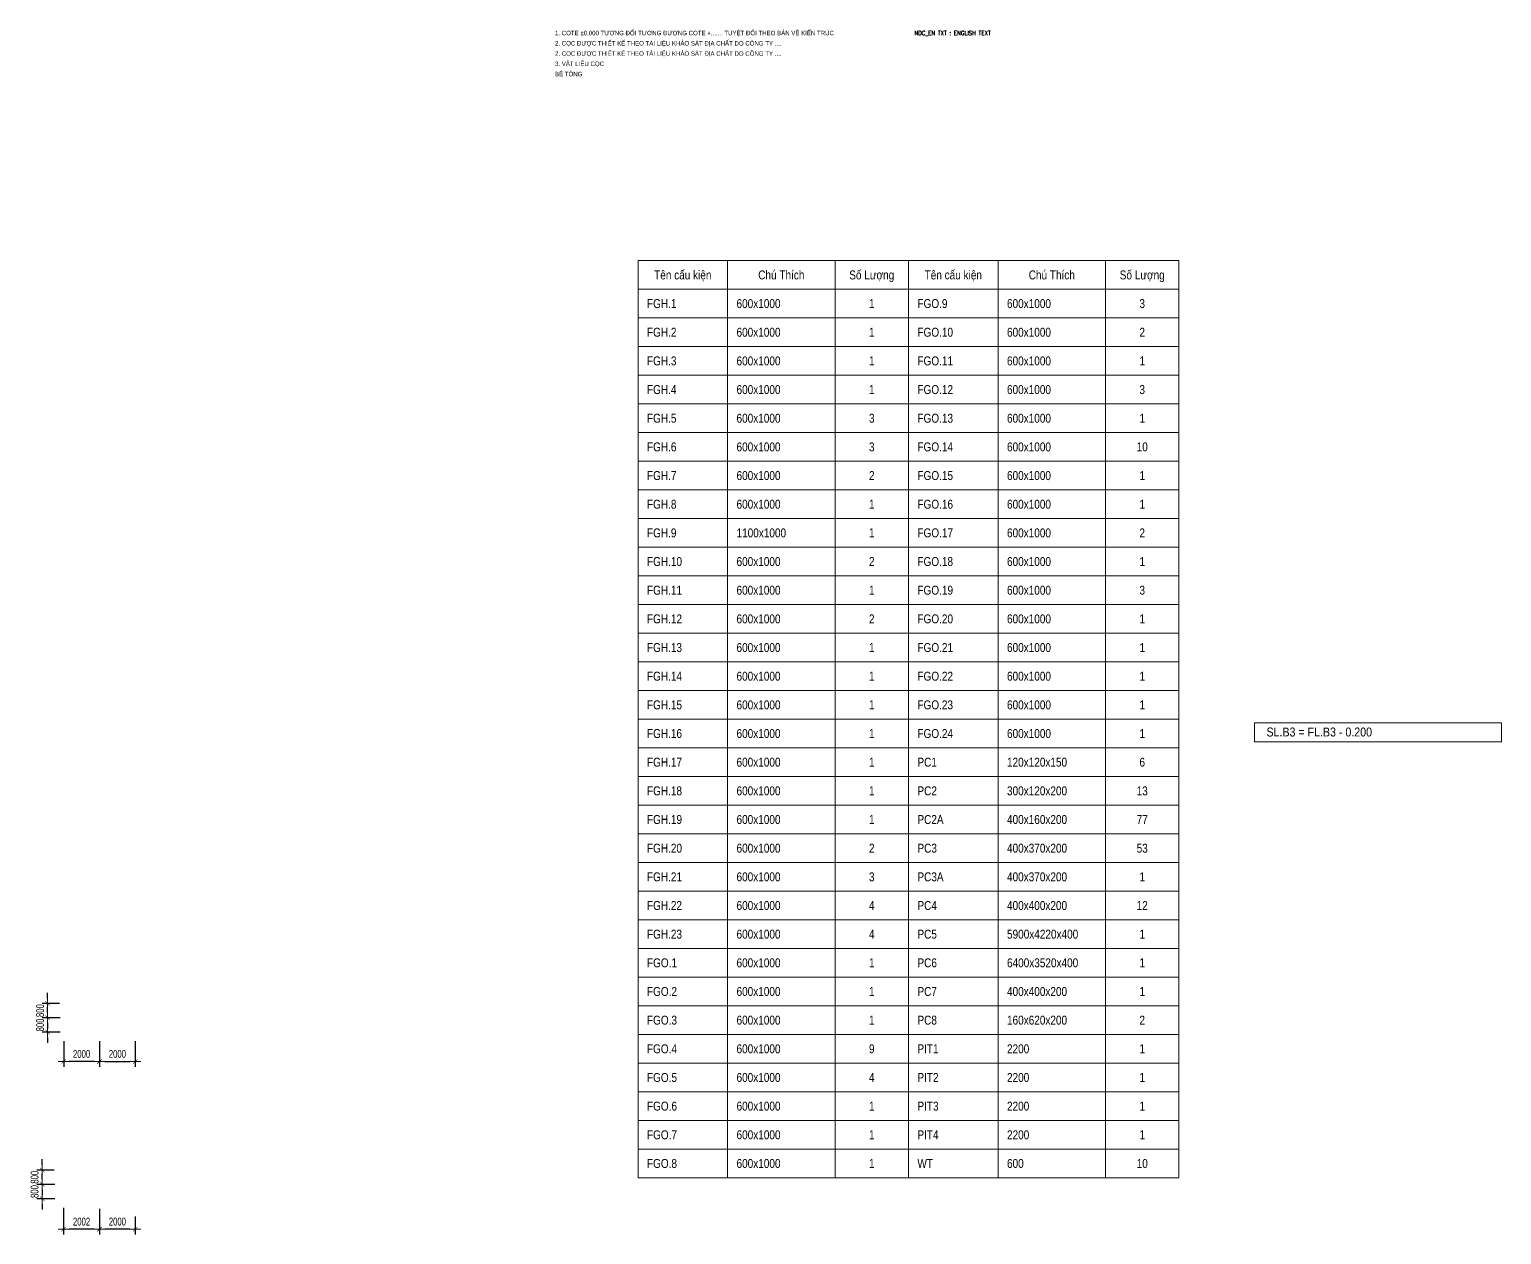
# Model space of a CAD drawing. Header units: millimetres. Extents: x -259680 to 389590, y -106473 to 139263.
# Drawn here: x 203889 to 286077, y 43900 to 111172 of the extents above; entities that cross this region are included whole.
import ezdxf
from ezdxf.enums import TextEntityAlignment as Align

# ---------------------------------------------------------------- set-up
doc = ezdxf.new("R2010")
doc.units = ezdxf.units.MM
doc.layers.get('Defpoints').update_dxf_attribs({"color": 151, "lineweight": 9})
for name, color, linetype, lineweight in [('NDC_FRAME', 7, 'Continuous', 20), ('NDC_S_DIM', 1, 'Continuous', 15), ('NDC_S_VN TEXT', 7, 'Continuous', 20)]:
    doc.layers.add(name, color=color, linetype=linetype, lineweight=lineweight)
doc.styles.add('NDC_ARIAL', font='arial.ttf', dxfattribs={"width": 0.85})
doc.styles.add('NDC_DIM', font='', dxfattribs={"width": 0.75})
doc.styles.add('NDC_EN TXT', font='romans.shx', dxfattribs={"width": 0.8})
doc.styles.get('NDC_DIM').set_extended_font_data('Dotum')
doc.dimstyles.new('NDC_dim_200', dxfattribs={"dimscale": 200, "dimtxt": 2.2, "dimasz": 1.5, "dimexe": 1.5, "dimexo": 2.5, "dimgap": 1, "dimtad": 1, "dimdec": 0, "dimzin": 0, "dimdsep": 46, "dimtxsty": 'NDC_DIM', "dimblk": 'DIMMARK', "dimcen": 0.09, "dimdle": 1.2, "dimclrd": 1, "dimclre": 1, "dimclrt": 3, "dimadec": 0, "dimazin": 0, "dimtfac": 1, "dimtdec": 0, "dimtix": 1, "dimtofl": 0, "dimtmove": 0, "dimatfit": 3, "dimfxl": 6, "dimfxlon": 1, "dimtolj": 1, "dimtzin": 0, "dimarcsym": 0})

# ---------------------------------------------------------------- blocks, each defined once
blk = doc.blocks.new('DIMMARK')
at = {"layer": 'NDC_S_DIM', "color": 1}
blk.add_line((-1.5, 0), (1, 0), dxfattribs=at)
at = {"layer": 'NDC_S_DIM', "color": 2, "const_width": 0.1}
blk.add_lwpolyline([(-0.42, -0.42), (0.42, 0.42)], dxfattribs=at)
blk = doc.blocks.new('*D634')
at = {"layer": 'Defpoints', "color": 0, "ltscale": 100, "transparency": 16777216}
for p in [(207800, 45838), (209800, 45400), (207800, 44200)]:
    blk.add_point(p, dxfattribs=at)
at = {"layer": 'NDC_S_DIM', "color": 1, "lineweight": -2, "ltscale": 100, "transparency": 16777216}
for p, q in [((207800, 45338), (207800, 43900)), ((209800, 44900), (209800, 43900)), ((209500, 44200), (208100, 44200))]:
    blk.add_line(p, q, dxfattribs=at)
at = {"layer": 'NDC_S_DIM', "color": 1, "lineweight": -2, "ltscale": 100, "transparency": 16777216, "xscale": 300, "yscale": 300, "zscale": 300, "rotation": 180}
blk.add_blockref('DIMMARK', (207800, 44200), dxfattribs=at)
at = {"layer": 'NDC_S_DIM', "color": 1, "lineweight": -2, "ltscale": 100, "transparency": 16777216, "xscale": 300, "yscale": 300, "zscale": 300}
blk.add_blockref('DIMMARK', (209800, 44200), dxfattribs=at)
at = {"layer": 'NDC_S_DIM', "color": 3, "ltscale": 100, "transparency": 16777216, "insert": (208800, 44620), "char_height": 440, "attachment_point": 5, "style": 'NDC_DIM'}
blk.add_mtext('\\A1;2000', dxfattribs=at)
blk = doc.blocks.new('*D635')
at = {"layer": 'Defpoints', "color": 0, "ltscale": 100, "transparency": 16777216}
for p in [(205798, 46700), (204598, 45900), (205798, 45900)]:
    blk.add_point(p, dxfattribs=at)
at = {"layer": 'NDC_S_DIM', "color": 1, "lineweight": -2, "ltscale": 100, "transparency": 16777216}
for p, q in [((204598, 47000), (204598, 47300)), ((205298, 46700), (204298, 46700)), ((205298, 45900), (204298, 45900)), ((204598, 45600), (204598, 45300))]:
    blk.add_line(p, q, dxfattribs=at)
at = {"layer": 'NDC_S_DIM', "color": 1, "lineweight": -2, "ltscale": 100, "transparency": 16777216, "xscale": 300, "yscale": 300, "zscale": 300}
for p, rotation in [((204598, 46700), 270), ((204598, 45900), 90)]:
    blk.add_blockref('DIMMARK', p, dxfattribs=dict(at, rotation=rotation))
at = {"layer": 'NDC_S_DIM', "color": 3, "ltscale": 100, "transparency": 16777216, "insert": (204178, 46300), "char_height": 440, "attachment_point": 5, "rotation": 90, "style": 'NDC_DIM'}
blk.add_mtext('\\A1;800', dxfattribs=at)
blk = doc.blocks.new('*D636')
at = {"layer": 'Defpoints', "color": 0, "ltscale": 100, "transparency": 16777216}
for p in [(204598, 47500), (205770, 47500), (205798, 46700)]:
    blk.add_point(p, dxfattribs=at)
at = {"layer": 'NDC_S_DIM', "color": 1, "lineweight": -2, "ltscale": 100, "transparency": 16777216}
for p, q in [((204598, 47800), (204598, 48100)), ((205270, 47500), (204298, 47500)), ((205298, 46700), (204298, 46700)), ((204598, 46400), (204598, 46100))]:
    blk.add_line(p, q, dxfattribs=at)
at = {"layer": 'NDC_S_DIM', "color": 1, "lineweight": -2, "ltscale": 100, "transparency": 16777216, "xscale": 300, "yscale": 300, "zscale": 300}
for p, rotation in [((204598, 47500), 270), ((204598, 46700), 90)]:
    blk.add_blockref('DIMMARK', p, dxfattribs=dict(at, rotation=rotation))
at = {"layer": 'NDC_S_DIM', "color": 3, "ltscale": 100, "transparency": 16777216, "insert": (204178, 47100), "char_height": 440, "attachment_point": 5, "rotation": 90, "style": 'NDC_DIM'}
blk.add_mtext('\\A1;800', dxfattribs=at)
blk = doc.blocks.new('*D459')
at = {"layer": 'Defpoints', "color": 0, "ltscale": 100, "transparency": 16777216}
for p in [(207800, 55200), (209800, 55200), (209800, 53562)]:
    blk.add_point(p, dxfattribs=at)
at = {"layer": 'NDC_S_DIM', "color": 1, "lineweight": -2, "ltscale": 100, "transparency": 16777216}
for p, q in [((207800, 54700), (207800, 53262)), ((209800, 54700), (209800, 53262)), ((208100, 53562), (209500, 53562))]:
    blk.add_line(p, q, dxfattribs=at)
at = {"layer": 'NDC_S_DIM', "color": 1, "lineweight": -2, "ltscale": 100, "transparency": 16777216, "xscale": 300, "yscale": 300, "zscale": 300, "rotation": 180}
blk.add_blockref('DIMMARK', (207800, 53562), dxfattribs=at)
at = {"layer": 'NDC_S_DIM', "color": 1, "lineweight": -2, "ltscale": 100, "transparency": 16777216, "xscale": 300, "yscale": 300, "zscale": 300}
blk.add_blockref('DIMMARK', (209800, 53562), dxfattribs=at)
at = {"layer": 'NDC_S_DIM', "color": 3, "ltscale": 100, "transparency": 16777216, "insert": (208800, 53982), "char_height": 440, "attachment_point": 5, "style": 'NDC_DIM'}
blk.add_mtext('\\A1;2000', dxfattribs=at)
blk = doc.blocks.new('*D460')
at = {"layer": 'Defpoints', "color": 0, "ltscale": 100, "transparency": 16777216}
for p in [(205800, 55200), (207800, 55200), (205800, 53562)]:
    blk.add_point(p, dxfattribs=at)
at = {"layer": 'NDC_S_DIM', "color": 1, "lineweight": -2, "ltscale": 100, "transparency": 16777216}
for p, q in [((205800, 54700), (205800, 53262)), ((207800, 54700), (207800, 53262)), ((207500, 53562), (206100, 53562))]:
    blk.add_line(p, q, dxfattribs=at)
at = {"layer": 'NDC_S_DIM', "color": 1, "lineweight": -2, "ltscale": 100, "transparency": 16777216, "xscale": 300, "yscale": 300, "zscale": 300, "rotation": 180}
blk.add_blockref('DIMMARK', (205800, 53562), dxfattribs=at)
at = {"layer": 'NDC_S_DIM', "color": 1, "lineweight": -2, "ltscale": 100, "transparency": 16777216, "xscale": 300, "yscale": 300, "zscale": 300}
blk.add_blockref('DIMMARK', (207800, 53562), dxfattribs=at)
at = {"layer": 'NDC_S_DIM', "color": 3, "ltscale": 100, "transparency": 16777216, "insert": (206800, 53982), "char_height": 440, "attachment_point": 5, "style": 'NDC_DIM'}
blk.add_mtext('\\A1;2000', dxfattribs=at)
blk = doc.blocks.new('*D461')
at = {"layer": 'Defpoints', "color": 0, "ltscale": 100, "transparency": 16777216}
for p in [(206102, 56000), (204902, 55200), (206102, 55200)]:
    blk.add_point(p, dxfattribs=at)
at = {"layer": 'NDC_S_DIM', "color": 1, "lineweight": -2, "ltscale": 100, "transparency": 16777216}
for p, q in [((205602, 56000), (204602, 56000)), ((204902, 56300), (204902, 56600)), ((205602, 55200), (204602, 55200)), ((204902, 54900), (204902, 54600))]:
    blk.add_line(p, q, dxfattribs=at)
at = {"layer": 'NDC_S_DIM', "color": 1, "lineweight": -2, "ltscale": 100, "transparency": 16777216, "xscale": 300, "yscale": 300, "zscale": 300}
for p, rotation in [((204902, 56000), 270), ((204902, 55200), 90)]:
    blk.add_blockref('DIMMARK', p, dxfattribs=dict(at, rotation=rotation))
at = {"layer": 'NDC_S_DIM', "color": 3, "ltscale": 100, "transparency": 16777216, "insert": (204481, 55600), "char_height": 440, "attachment_point": 5, "rotation": 90, "style": 'NDC_DIM'}
blk.add_mtext('\\A1;800', dxfattribs=at)
blk = doc.blocks.new('*D462')
at = {"layer": 'Defpoints', "color": 0, "ltscale": 100, "transparency": 16777216}
for p in [(204902, 56800), (206073, 56800), (206102, 56000)]:
    blk.add_point(p, dxfattribs=at)
at = {"layer": 'NDC_S_DIM', "color": 1, "lineweight": -2, "ltscale": 100, "transparency": 16777216}
for p, q in [((205573, 56800), (204602, 56800)), ((204902, 57100), (204902, 57400)), ((205602, 56000), (204602, 56000)), ((204902, 55700), (204902, 55400))]:
    blk.add_line(p, q, dxfattribs=at)
at = {"layer": 'NDC_S_DIM', "color": 1, "lineweight": -2, "ltscale": 100, "transparency": 16777216, "xscale": 300, "yscale": 300, "zscale": 300}
for p, rotation in [((204902, 56800), 270), ((204902, 56000), 90)]:
    blk.add_blockref('DIMMARK', p, dxfattribs=dict(at, rotation=rotation))
at = {"layer": 'NDC_S_DIM', "color": 3, "ltscale": 100, "transparency": 16777216, "insert": (204481, 56400), "char_height": 440, "attachment_point": 5, "rotation": 90, "style": 'NDC_DIM'}
blk.add_mtext('\\A1;800', dxfattribs=at)
blk = doc.blocks.new('*D393')
at = {"layer": 'Defpoints', "color": 0, "ltscale": 100, "transparency": 16777216}
for p in [(205798, 45900), (207800, 45400), (205798, 44200)]:
    blk.add_point(p, dxfattribs=at)
at = {"layer": 'NDC_S_DIM', "color": 1, "lineweight": -2, "ltscale": 100, "transparency": 16777216}
for p, q in [((205798, 45400), (205798, 43900)), ((207800, 44900), (207800, 43900)), ((207500, 44200), (206098, 44200))]:
    blk.add_line(p, q, dxfattribs=at)
at = {"layer": 'NDC_S_DIM', "color": 1, "lineweight": -2, "ltscale": 100, "transparency": 16777216, "xscale": 300, "yscale": 300, "zscale": 300, "rotation": 180}
blk.add_blockref('DIMMARK', (205798, 44200), dxfattribs=at)
at = {"layer": 'NDC_S_DIM', "color": 1, "lineweight": -2, "ltscale": 100, "transparency": 16777216, "xscale": 300, "yscale": 300, "zscale": 300}
blk.add_blockref('DIMMARK', (207800, 44200), dxfattribs=at)
at = {"layer": 'NDC_S_DIM', "color": 3, "ltscale": 100, "transparency": 16777216, "insert": (206799, 44620), "char_height": 440, "attachment_point": 5, "style": 'NDC_DIM'}
blk.add_mtext('\\A1;2002', dxfattribs=at)

msp = doc.modelspace()

# ---------------------------------------------------------------- linework, layer by layer
at = {"layer": 'Defpoints', "ltscale": 100}
msp.add_lwpolyline([(272277.1, 72464), (286077.1, 72464), (286077.1, 71404), (272277.1, 71404)], close=True, dxfattribs=at)
at = {"layer": 'NDC_FRAME'}
for p, q in [((237866.1, 98268.7), (237866.1, 47068.7)), ((237866.1, 98268.7), (252966.1, 98268.7)), ((242866.1, 98268.7), (242866.1, 47068.7)), ((248866.1, 98268.7), (248866.1, 47068.7)), ((252966.1, 98268.7), (252966.1, 47068.7)), ((252966.1, 98268.7), (252966.1, 47068.7)), ((252966.1, 98268.7), (268066.1, 98268.7)), ((257966.1, 98268.7), (257966.1, 47068.7)), ((263966.1, 98268.7), (263966.1, 47068.7)), ((268066.1, 98268.7), (268066.1, 47068.7)), ((237866.1, 96668.7), (252966.1, 96668.7)), ((252966.1, 96668.7), (268066.1, 96668.7)), ((237866.1, 95068.7), (252966.1, 95068.7)), ((252966.1, 95068.7), (268066.1, 95068.7)), ((237866.1, 93468.7), (252966.1, 93468.7)), ((252966.1, 93468.7), (268066.1, 93468.7)), ((237866.1, 91868.7), (252966.1, 91868.7)), ((252966.1, 91868.7), (268066.1, 91868.7)), ((237866.1, 90268.7), (252966.1, 90268.7)), ((252966.1, 90268.7), (268066.1, 90268.7)), ((237866.1, 88668.7), (252966.1, 88668.7)), ((252966.1, 88668.7), (268066.1, 88668.7)), ((237866.1, 87068.7), (252966.1, 87068.7)), ((252966.1, 87068.7), (268066.1, 87068.7)), ((237866.1, 85468.7), (252966.1, 85468.7)), ((252966.1, 85468.7), (268066.1, 85468.7)), ((237866.1, 83868.7), (252966.1, 83868.7)), ((252966.1, 83868.7), (268066.1, 83868.7)), ((237866.1, 82268.7), (252966.1, 82268.7)), ((252966.1, 82268.7), (268066.1, 82268.7)), ((237866.1, 80668.7), (252966.1, 80668.7)), ((252966.1, 80668.7), (268066.1, 80668.7)), ((237866.1, 79068.7), (252966.1, 79068.7)), ((252966.1, 79068.7), (268066.1, 79068.7)), ((237866.1, 77468.7), (252966.1, 77468.7)), ((252966.1, 77468.7), (268066.1, 77468.7)), ((237866.1, 75868.7), (252966.1, 75868.7)), ((252966.1, 75868.7), (268066.1, 75868.7)), ((237866.1, 74268.7), (252966.1, 74268.7)), ((252966.1, 74268.7), (268066.1, 74268.7)), ((237866.1, 72668.7), (252966.1, 72668.7)), ((252966.1, 72668.7), (268066.1, 72668.7)), ((237866.1, 71068.7), (252966.1, 71068.7)), ((252966.1, 71068.7), (268066.1, 71068.7)), ((237866.1, 69468.7), (252966.1, 69468.7)), ((252966.1, 69468.7), (268066.1, 69468.7)), ((237866.1, 67868.7), (252966.1, 67868.7)), ((252966.1, 67868.7), (268066.1, 67868.7)), ((237866.1, 66268.7), (252966.1, 66268.7)), ((252966.1, 66268.7), (268066.1, 66268.7)), ((237866.1, 64668.7), (252966.1, 64668.7)), ((252966.1, 64668.7), (268066.1, 64668.7)), ((237866.1, 63068.7), (252966.1, 63068.7)), ((252966.1, 63068.7), (268066.1, 63068.7)), ((237866.1, 61468.7), (252966.1, 61468.7)), ((252966.1, 61468.7), (268066.1, 61468.7)), ((237866.1, 59868.7), (252966.1, 59868.7)), ((252966.1, 59868.7), (268066.1, 59868.7)), ((237866.1, 58268.7), (252966.1, 58268.7)), ((252966.1, 58268.7), (268066.1, 58268.7)), ((237866.1, 56668.7), (252966.1, 56668.7)), ((252966.1, 56668.7), (268066.1, 56668.7)), ((237866.1, 55068.7), (252966.1, 55068.7)), ((252966.1, 55068.7), (268066.1, 55068.7)), ((237866.1, 53468.7), (252966.1, 53468.7)), ((252966.1, 53468.7), (268066.1, 53468.7)), ((237866.1, 51868.7), (252966.1, 51868.7)), ((252966.1, 51868.7), (268066.1, 51868.7)), ((237866.1, 50268.7), (252966.1, 50268.7)), ((252966.1, 50268.7), (268066.1, 50268.7)), ((237866.1, 48668.7), (252966.1, 48668.7)), ((252966.1, 48668.7), (268066.1, 48668.7)), ((237866.1, 47068.7), (252966.1, 47068.7)), ((252966.1, 47068.7), (268066.1, 47068.7))]:
    msp.add_line(p, q, dxfattribs=at)

# ---------------------------------------------------------------- texts
at = {"layer": 'NDC_S_VN TEXT'}
for s, height, style, width, p in [('1. COTE %%P0.000 TƯƠNG ĐỐI TƯƠNG ĐƯƠNG COTE +....... TUYỆT ĐỐI THEO BẢN VẼ KIẾN TRÚC', 250, 'NDC_ARIAL', 0.85, (233231.8, 110971.4)), ('NDC_EN TXT : ENGLISH TEXT', 250, 'NDC_EN TXT', 0.8, (253300.3, 110971.4)), ('2. CỌC ĐƯỢC THIẾT KẾ THEO TÀI LIỆU KHẢO SÁT ĐỊA CHẤT DO CÔNG TY ....', 250, 'NDC_ARIAL', 0.85, (233231.8, 110398.9)), ('3. VẬT LIỆU CỌC', 250, 'NDC_ARIAL', 0.85, (233231.8, 109253.9)), ('2. CỌC ĐƯỢC THIẾT KẾ THEO TÀI LIỆU KHẢO SÁT ĐỊA CHẤT DO CÔNG TY ....', 250, 'NDC_ARIAL', 0.85, (233231.8, 109826.4)), ('BÊ TÔNG', 250, 'NDC_ARIAL', 0.85, (233231.8, 108681.4)), ('FGH.1', 500, 'NDC_ARIAL', 0.8, (238366.1, 95868.7)), ('600x1000', 500, 'NDC_ARIAL', 0.8, (243366.1, 95868.7)), ('FGO.9', 500, 'NDC_ARIAL', 0.8, (253466.1, 95868.7)), ('600x1000', 500, 'NDC_ARIAL', 0.8, (258466.1, 95868.7)), ('FGH.2', 500, 'NDC_ARIAL', 0.8, (238366.1, 94268.7)), ('600x1000', 500, 'NDC_ARIAL', 0.8, (243366.1, 94268.7)), ('FGO.10', 500, 'NDC_ARIAL', 0.8, (253466.1, 94268.7)), ('600x1000', 500, 'NDC_ARIAL', 0.8, (258466.1, 94268.7)), ('FGH.3', 500, 'NDC_ARIAL', 0.8, (238366.1, 92668.7)), ('600x1000', 500, 'NDC_ARIAL', 0.8, (243366.1, 92668.7)), ('FGO.11', 500, 'NDC_ARIAL', 0.8, (253466.1, 92668.7)), ('600x1000', 500, 'NDC_ARIAL', 0.8, (258466.1, 92668.7)), ('FGH.4', 500, 'NDC_ARIAL', 0.8, (238366.1, 91068.7)), ('600x1000', 500, 'NDC_ARIAL', 0.8, (243366.1, 91068.7)), ('FGO.12', 500, 'NDC_ARIAL', 0.8, (253466.1, 91068.7)), ('600x1000', 500, 'NDC_ARIAL', 0.8, (258466.1, 91068.7)), ('FGH.5', 500, 'NDC_ARIAL', 0.8, (238366.1, 89468.7)), ('600x1000', 500, 'NDC_ARIAL', 0.8, (243366.1, 89468.7)), ('FGO.13', 500, 'NDC_ARIAL', 0.8, (253466.1, 89468.7)), ('600x1000', 500, 'NDC_ARIAL', 0.8, (258466.1, 89468.7)), ('FGH.6', 500, 'NDC_ARIAL', 0.8, (238366.1, 87868.7)), ('600x1000', 500, 'NDC_ARIAL', 0.8, (243366.1, 87868.7)), ('FGO.14', 500, 'NDC_ARIAL', 0.8, (253466.1, 87868.7)), ('600x1000', 500, 'NDC_ARIAL', 0.8, (258466.1, 87868.7)), ('FGH.7', 500, 'NDC_ARIAL', 0.8, (238366.1, 86268.7)), ('600x1000', 500, 'NDC_ARIAL', 0.8, (243366.1, 86268.7)), ('FGO.15', 500, 'NDC_ARIAL', 0.8, (253466.1, 86268.7)), ('600x1000', 500, 'NDC_ARIAL', 0.8, (258466.1, 86268.7)), ('FGH.8', 500, 'NDC_ARIAL', 0.8, (238366.1, 84668.7)), ('600x1000', 500, 'NDC_ARIAL', 0.8, (243366.1, 84668.7)), ('FGO.16', 500, 'NDC_ARIAL', 0.8, (253466.1, 84668.7)), ('600x1000', 500, 'NDC_ARIAL', 0.8, (258466.1, 84668.7)), ('FGH.9', 500, 'NDC_ARIAL', 0.8, (238366.1, 83068.7)), ('1100x1000', 500, 'NDC_ARIAL', 0.8, (243366.1, 83068.7)), ('FGO.17', 500, 'NDC_ARIAL', 0.8, (253466.1, 83068.7)), ('600x1000', 500, 'NDC_ARIAL', 0.8, (258466.1, 83068.7)), ('FGH.10', 500, 'NDC_ARIAL', 0.8, (238366.1, 81468.7)), ('600x1000', 500, 'NDC_ARIAL', 0.8, (243366.1, 81468.7)), ('FGO.18', 500, 'NDC_ARIAL', 0.8, (253466.1, 81468.7)), ('600x1000', 500, 'NDC_ARIAL', 0.8, (258466.1, 81468.7)), ('FGH.11', 500, 'NDC_ARIAL', 0.8, (238366.1, 79868.7)), ('600x1000', 500, 'NDC_ARIAL', 0.8, (243366.1, 79868.7)), ('FGO.19', 500, 'NDC_ARIAL', 0.8, (253466.1, 79868.7)), ('600x1000', 500, 'NDC_ARIAL', 0.8, (258466.1, 79868.7)), ('FGH.12', 500, 'NDC_ARIAL', 0.8, (238366.1, 78268.7)), ('600x1000', 500, 'NDC_ARIAL', 0.8, (243366.1, 78268.7)), ('FGO.20', 500, 'NDC_ARIAL', 0.8, (253466.1, 78268.7)), ('600x1000', 500, 'NDC_ARIAL', 0.8, (258466.1, 78268.7)), ('FGH.13', 500, 'NDC_ARIAL', 0.8, (238366.1, 76668.7)), ('600x1000', 500, 'NDC_ARIAL', 0.8, (243366.1, 76668.7)), ('FGO.21', 500, 'NDC_ARIAL', 0.8, (253466.1, 76668.7)), ('600x1000', 500, 'NDC_ARIAL', 0.8, (258466.1, 76668.7)), ('FGH.14', 500, 'NDC_ARIAL', 0.8, (238366.1, 75068.7)), ('600x1000', 500, 'NDC_ARIAL', 0.8, (243366.1, 75068.7)), ('FGO.22', 500, 'NDC_ARIAL', 0.8, (253466.1, 75068.7)), ('600x1000', 500, 'NDC_ARIAL', 0.8, (258466.1, 75068.7)), ('FGH.15', 500, 'NDC_ARIAL', 0.8, (238366.1, 73468.7)), ('600x1000', 500, 'NDC_ARIAL', 0.8, (243366.1, 73468.7)), ('FGO.23', 500, 'NDC_ARIAL', 0.8, (253466.1, 73468.7)), ('600x1000', 500, 'NDC_ARIAL', 0.8, (258466.1, 73468.7)), ('FGH.16', 500, 'NDC_ARIAL', 0.8, (238366.1, 71868.7)), ('600x1000', 500, 'NDC_ARIAL', 0.8, (243366.1, 71868.7)), ('FGO.24', 500, 'NDC_ARIAL', 0.8, (253466.1, 71868.7)), ('600x1000', 500, 'NDC_ARIAL', 0.8, (258466.1, 71868.7)), ('SL.B3 = FL.B3 - 0.200', 500, 'NDC_ARIAL', 0.85, (272954.6, 71953.2)), ('FGH.17', 500, 'NDC_ARIAL', 0.8, (238366.1, 70268.7)), ('600x1000', 500, 'NDC_ARIAL', 0.8, (243366.1, 70268.7)), ('PC1', 500, 'NDC_ARIAL', 0.8, (253466.1, 70268.7)), ('120x120x150', 500, 'NDC_ARIAL', 0.8, (258466.1, 70268.7)), ('FGH.18', 500, 'NDC_ARIAL', 0.8, (238366.1, 68668.7)), ('600x1000', 500, 'NDC_ARIAL', 0.8, (243366.1, 68668.7)), ('PC2', 500, 'NDC_ARIAL', 0.8, (253466.1, 68668.7)), ('300x120x200', 500, 'NDC_ARIAL', 0.8, (258466.1, 68668.7)), ('FGH.19', 500, 'NDC_ARIAL', 0.8, (238366.1, 67068.7)), ('600x1000', 500, 'NDC_ARIAL', 0.8, (243366.1, 67068.7)), ('PC2A', 500, 'NDC_ARIAL', 0.8, (253466.1, 67068.7)), ('400x160x200', 500, 'NDC_ARIAL', 0.8, (258466.1, 67068.7)), ('FGH.20', 500, 'NDC_ARIAL', 0.8, (238366.1, 65468.7)), ('600x1000', 500, 'NDC_ARIAL', 0.8, (243366.1, 65468.7)), ('PC3', 500, 'NDC_ARIAL', 0.8, (253466.1, 65468.7)), ('400x370x200', 500, 'NDC_ARIAL', 0.8, (258466.1, 65468.7)), ('FGH.21', 500, 'NDC_ARIAL', 0.8, (238366.1, 63868.7)), ('600x1000', 500, 'NDC_ARIAL', 0.8, (243366.1, 63868.7)), ('PC3A', 500, 'NDC_ARIAL', 0.8, (253466.1, 63868.7)), ('400x370x200', 500, 'NDC_ARIAL', 0.8, (258466.1, 63868.7)), ('FGH.22', 500, 'NDC_ARIAL', 0.8, (238366.1, 62268.7)), ('600x1000', 500, 'NDC_ARIAL', 0.8, (243366.1, 62268.7)), ('PC4', 500, 'NDC_ARIAL', 0.8, (253466.1, 62268.7)), ('400x400x200', 500, 'NDC_ARIAL', 0.8, (258466.1, 62268.7)), ('FGH.23', 500, 'NDC_ARIAL', 0.8, (238366.1, 60668.7)), ('600x1000', 500, 'NDC_ARIAL', 0.8, (243366.1, 60668.7)), ('PC5', 500, 'NDC_ARIAL', 0.8, (253466.1, 60668.7)), ('5900x4220x400', 500, 'NDC_ARIAL', 0.8, (258466.1, 60668.7)), ('FGO.1', 500, 'NDC_ARIAL', 0.8, (238366.1, 59068.7)), ('600x1000', 500, 'NDC_ARIAL', 0.8, (243366.1, 59068.7)), ('PC6', 500, 'NDC_ARIAL', 0.8, (253466.1, 59068.7)), ('6400x3520x400', 500, 'NDC_ARIAL', 0.8, (258466.1, 59068.7)), ('FGO.2', 500, 'NDC_ARIAL', 0.8, (238366.1, 57468.7)), ('600x1000', 500, 'NDC_ARIAL', 0.8, (243366.1, 57468.7)), ('PC7', 500, 'NDC_ARIAL', 0.8, (253466.1, 57468.7)), ('400x400x200', 500, 'NDC_ARIAL', 0.8, (258466.1, 57468.7)), ('FGO.3', 500, 'NDC_ARIAL', 0.8, (238366.1, 55868.7)), ('600x1000', 500, 'NDC_ARIAL', 0.8, (243366.1, 55868.7)), ('PC8', 500, 'NDC_ARIAL', 0.8, (253466.1, 55868.7)), ('160x620x200', 500, 'NDC_ARIAL', 0.8, (258466.1, 55868.7)), ('FGO.4', 500, 'NDC_ARIAL', 0.8, (238366.1, 54268.7)), ('600x1000', 500, 'NDC_ARIAL', 0.8, (243366.1, 54268.7)), ('PIT1', 500, 'NDC_ARIAL', 0.8, (253466.1, 54268.7)), ('2200', 500, 'NDC_ARIAL', 0.8, (258466.1, 54268.7)), ('FGO.5', 500, 'NDC_ARIAL', 0.8, (238366.1, 52668.7)), ('600x1000', 500, 'NDC_ARIAL', 0.8, (243366.1, 52668.7)), ('PIT2', 500, 'NDC_ARIAL', 0.8, (253466.1, 52668.7)), ('2200', 500, 'NDC_ARIAL', 0.8, (258466.1, 52668.7)), ('FGO.6', 500, 'NDC_ARIAL', 0.8, (238366.1, 51068.7)), ('600x1000', 500, 'NDC_ARIAL', 0.8, (243366.1, 51068.7)), ('PIT3', 500, 'NDC_ARIAL', 0.8, (253466.1, 51068.7)), ('2200', 500, 'NDC_ARIAL', 0.8, (258466.1, 51068.7)), ('FGO.7', 500, 'NDC_ARIAL', 0.8, (238366.1, 49468.7)), ('600x1000', 500, 'NDC_ARIAL', 0.8, (243366.1, 49468.7)), ('PIT4', 500, 'NDC_ARIAL', 0.8, (253466.1, 49468.7)), ('2200', 500, 'NDC_ARIAL', 0.8, (258466.1, 49468.7)), ('FGO.8', 500, 'NDC_ARIAL', 0.8, (238366.1, 47868.7)), ('600x1000', 500, 'NDC_ARIAL', 0.8, (243366.1, 47868.7)), ('WT', 500, 'NDC_ARIAL', 0.8, (253466.1, 47868.7)), ('600', 500, 'NDC_ARIAL', 0.8, (258466.1, 47868.7))]:
    msp.add_text(s, height=height, dxfattribs=dict(at, style=style, width=width)).set_placement(p, align=Align.MIDDLE_LEFT)
at = {"layer": 'NDC_S_VN TEXT', "style": 'NDC_ARIAL', "width": 0.8}
for s, p in [('Tên cấu kiện', (240366.1, 97468.7)), ('Chú Thích', (245866.1, 97468.7)), ('Số Lượng', (250916.1, 97468.7)), ('Tên cấu kiện', (255466.1, 97468.7)), ('Chú Thích', (260966.1, 97468.7)), ('Số Lượng', (266016.1, 97468.7)), ('1', (250916.1, 95868.7)), ('3', (266016.1, 95868.7)), ('1', (250916.1, 94268.7)), ('2', (266016.1, 94268.7)), ('1', (250916.1, 92668.7)), ('1', (266016.1, 92668.7)), ('1', (250916.1, 91068.7)), ('3', (266016.1, 91068.7)), ('3', (250916.1, 89468.7)), ('1', (266016.1, 89468.7)), ('3', (250916.1, 87868.7)), ('10', (266016.1, 87868.7)), ('2', (250916.1, 86268.7)), ('1', (266016.1, 86268.7)), ('1', (250916.1, 84668.7)), ('1', (266016.1, 84668.7)), ('1', (250916.1, 83068.7)), ('2', (266016.1, 83068.7)), ('2', (250916.1, 81468.7)), ('1', (266016.1, 81468.7)), ('1', (250916.1, 79868.7)), ('3', (266016.1, 79868.7)), ('2', (250916.1, 78268.7)), ('1', (266016.1, 78268.7)), ('1', (250916.1, 76668.7)), ('1', (266016.1, 76668.7)), ('1', (250916.1, 75068.7)), ('1', (266016.1, 75068.7)), ('1', (250916.1, 73468.7)), ('1', (266016.1, 73468.7)), ('1', (250916.1, 71868.7)), ('1', (266016.1, 71868.7)), ('1', (250916.1, 70268.7)), ('6', (266016.1, 70268.7)), ('1', (250916.1, 68668.7)), ('13', (266016.1, 68668.7)), ('1', (250916.1, 67068.7)), ('77', (266016.1, 67068.7)), ('2', (250916.1, 65468.7)), ('53', (266016.1, 65468.7)), ('3', (250916.1, 63868.7)), ('1', (266016.1, 63868.7)), ('4', (250916.1, 62268.7)), ('12', (266016.1, 62268.7)), ('4', (250916.1, 60668.7)), ('1', (266016.1, 60668.7)), ('1', (250916.1, 59068.7)), ('1', (266016.1, 59068.7)), ('1', (250916.1, 57468.7)), ('1', (266016.1, 57468.7)), ('1', (250916.1, 55868.7)), ('2', (266016.1, 55868.7)), ('9', (250916.1, 54268.7)), ('1', (266016.1, 54268.7)), ('4', (250916.1, 52668.7)), ('1', (266016.1, 52668.7)), ('1', (250916.1, 51068.7)), ('1', (266016.1, 51068.7)), ('1', (250916.1, 49468.7)), ('1', (266016.1, 49468.7)), ('1', (250916.1, 47868.7)), ('10', (266016.1, 47868.7))]:
    msp.add_text(s, height=500, dxfattribs=at).set_placement(p, align=Align.MIDDLE_CENTER)

# ---------------------------------------------------------------- dimensions: what is measured, and where the dimension line sits
at = {"layer": 'NDC_S_DIM', "ltscale": 100}
for base, p1, p2, angle, picture, middle in [((204901.8, 56800), (206101.8, 56000), (206073.3, 56800), 90, '*D462', (204481.5, 56400)), ((204901.8, 55200), (206101.8, 56000), (206101.8, 55200), 270, '*D461', (204481.5, 55600)), ((205800, 53561.7), (207800, 55200), (205800, 55200), 180, '*D460', (206800, 53982)), ((204598.1, 47500), (205798.1, 46700), (205769.7, 47500), 90, '*D636', (204177.8, 47100)), ((204598.1, 45900), (205798.1, 46700), (205798.1, 45900), 270, '*D635', (204177.8, 46300)), ((207800, 44200), (209800, 45400), (207800, 45838.3), 180, '*D634', (208800, 44620.3))]:
    dim = msp.add_linear_dim(base=base, p1=p1, p2=p2, angle=angle, dimstyle='NDC_dim_200', dxfattribs=at)
    dim.commit()
    dim.dimension.update_dxf_attribs({"geometry": picture, "text_midpoint": middle})
for base, p1, p2, picture, middle in [((209800, 53561.7), (207800, 55200), (209800, 55200), '*D459', (208800, 53982)), ((205798.1, 44200), (207800, 45400), (205798.1, 45900), '*D393', (206799.1, 44620.3))]:
    dim = msp.add_linear_dim(base=base, p1=p1, p2=p2, dimstyle='NDC_dim_200', dxfattribs=at)
    dim.commit()
    dim.dimension.update_dxf_attribs({"geometry": picture, "text_midpoint": middle})

doc.saveas('drawing.dxf')
